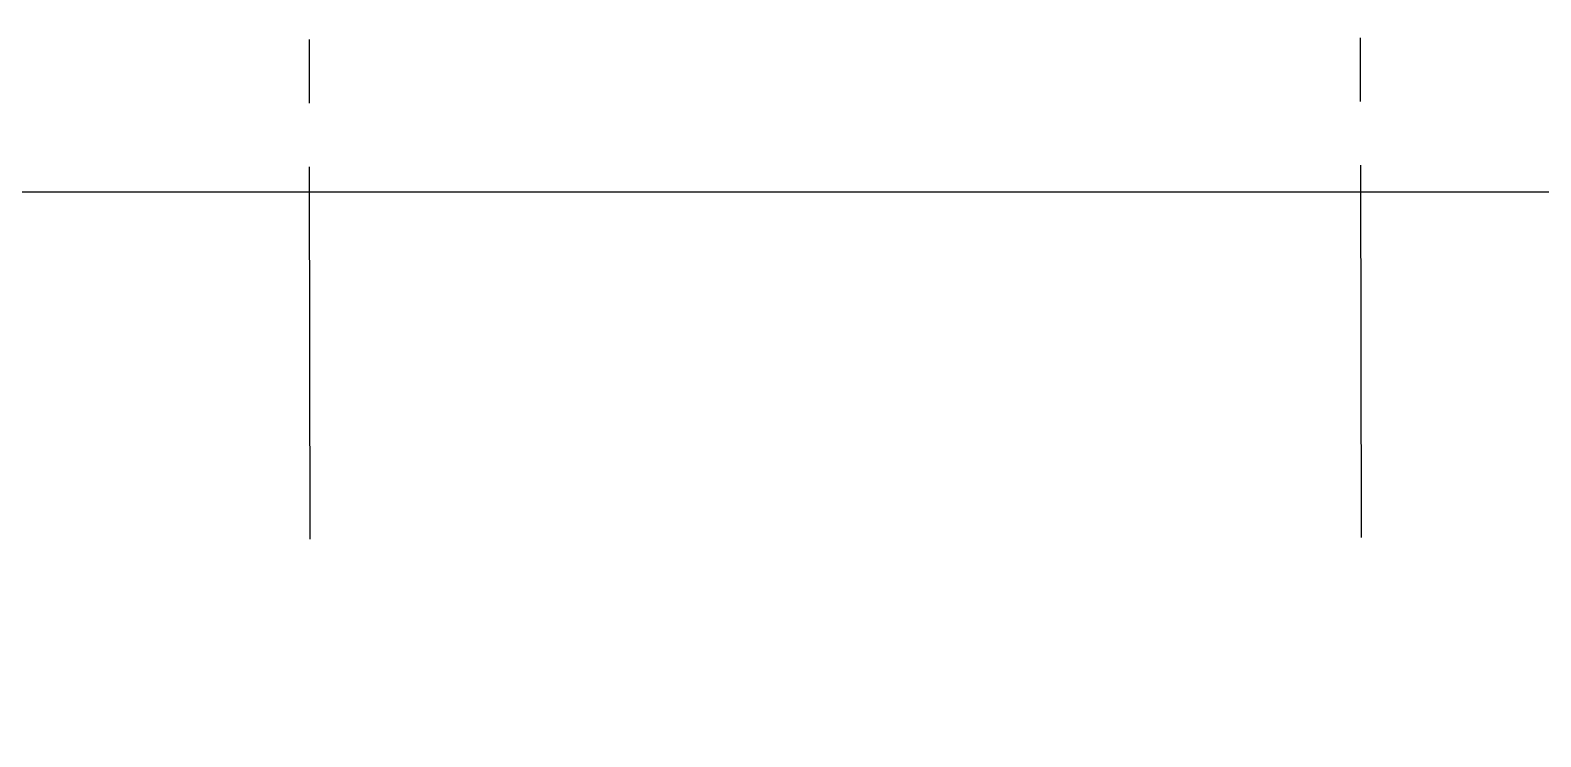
# Model space of a CAD drawing. Header units: inches. Extents: x 6322 to 85903, y -36042 to 7673.
# Drawn here: x 61982.7 to 62361.7, y 5313 to 5490.2 of the extents above; entities that cross this region are included whole.
import ezdxf

# ---------------------------------------------------------------- set-up
doc = ezdxf.new("R2010")
doc.units = ezdxf.units.IN
doc.header["$LTSCALE"] = 10
doc.linetypes.add('Amconstr', pattern=[9999, 9999, 0])
doc.layers.add('FOOTPATH', color=1, linetype='Continuous')

# ---------------------------------------------------------------- blocks, each defined once
blk = doc.blocks.new('pdf plan')
at = {"color": 7, "linetype": 'Continuous', "lineweight": -2, "true_color": 0x000007}
for points in [[(380.464, 341.782), (380.464, 338.672), (380.464, 338.672)], [(431.853, 341.782), (431.853, 338.672), (431.853, 338.672)], [(380.464, 335.563), (380.464, 317.369), (380.464, 317.369)], [(431.853, 335.563), (431.853, 317.369), (431.853, 317.369)]]:
    blk.add_lwpolyline(points, dxfattribs=at)

msp = doc.modelspace()

# ---------------------------------------------------------------- linework, layer by layer
at = {"layer": 'FOOTPATH'}
msp.add_lwpolyline([(60943.3098, 6037.65715), (63058.56644, 6037.65715), (63894.59773, 5201.62585), (63478.81895, 4785.84707), (62815.00886, 5449.65715), (61309.3098, 5449.65715), (61309.3098, 5350.45736), (60943.3098, 5350.45736)], close=True, dxfattribs=at)

# ---------------------------------------------------------------- block references
at = {"linetype": 'Amconstr', "lineweight": 25, "xscale": 5.131858713091743, "yscale": 5.131858713091743, "zscale": 5.131858713091743, "rotation": 0.100856521769071}
msp.add_blockref('pdf plan', (60103.28593, 3730.46186), dxfattribs=at)

doc.saveas('drawing.dxf')
